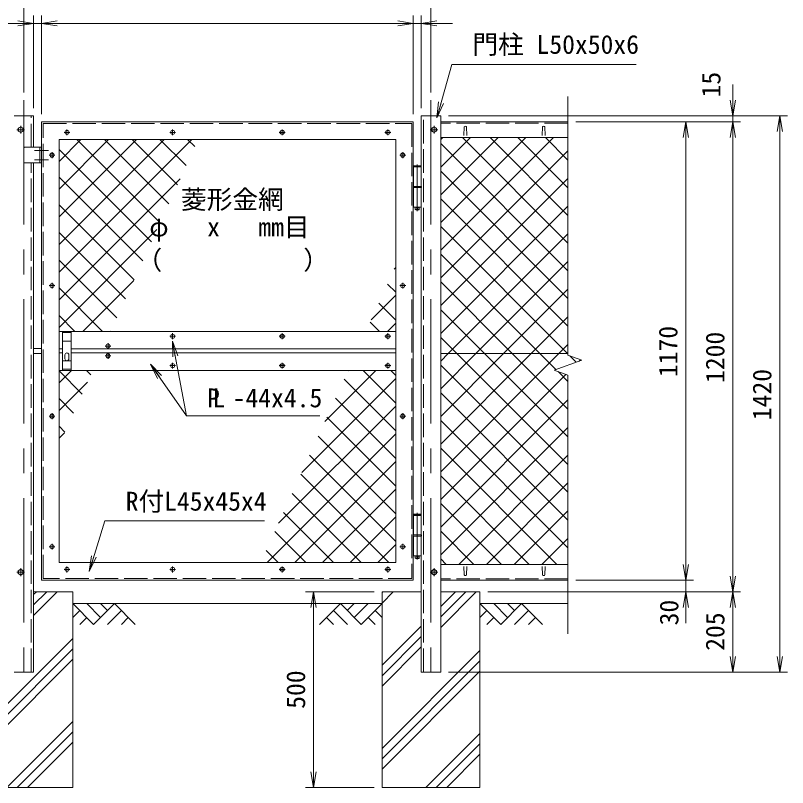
# Model space of a CAD drawing. Units: millimetres at full size. Extents: x -4200 to 4200, y -2970 to 2970.
# Drawn here: x -2648 to -676, y -1039 to 933 of the extents above; entities that cross this region are included whole.
import ezdxf
from ezdxf.enums import TextEntityAlignment as Align

# ---------------------------------------------------------------- set-up
doc = ezdxf.new("R2010")
doc.units = ezdxf.units.MM
doc.header["$LTSCALE"] = 10
doc.linetypes.add('DASHED', pattern=[7.5, 6, -1.5])
doc.linetypes.add('USER1', pattern=[50.8, 31.75, -6.35, 6.35, -6.35])
for name, color, linetype, lineweight in [('0-1_D-STR1', 1, 'Continuous', 18), ('0-2_D-BMK', 2, 'USER1', 13), ('0-3_D-STR3', 3, 'Continuous', 13), ('0-4_D-STR4', 7, 'Continuous', 18), ('0-5_D-STR-DIM', 7, 'Continuous', 13), ('0-6_D-DCR-HCH', 7, 'Continuous', 13), ('0-7_D-BGD', 7, 'Continuous', 18), ('0-8_0', 7, 'Continuous', 18), ('0-9_D-STR-TXT', 7, 'Continuous', 13), ('0-A_D-STR2', 7, 'Continuous', 13)]:
    doc.layers.add(name, color=color, linetype=linetype, lineweight=lineweight)
doc.styles.add('ＭＳ ゴシック', font='')
doc.styles.get('ＭＳ ゴシック').set_extended_font_data('MS Gothic')

# ---------------------------------------------------------------- blocks, each defined once
blk = doc.blocks.new('_Open')
at = {"layer": '0-8_0'}
blk.add_line((-10, 1.667), (0, 0), dxfattribs=at)
blk.add_lwpolyline([(-10, -1.667), (0, 0), (-10, 0)], dxfattribs=at)

msp = doc.modelspace()

# ---------------------------------------------------------------- linework, layer by layer
at = {"layer": '0-1_D-STR1'}
for p, q in [((-2601.55, 676.37), (-2651.55, 676.37)), ((-2601.55, 596.37), (-2601.55, 676.37)), ((-1236.55, 661.37), (-1561.55, 661.37)), ((-1501.55, 648.24), (-1502.3, 626.74)), ((-1495.55, 648.24), (-1494.8, 626.74)), ((-1301.55, 648.24), (-1302.3, 626.74)), ((-1295.55, 648.24), (-1294.8, 626.74)), ((-2536.55, 616.37), (-1676.55, 616.37)), ((-2536.55, -463.63), (-2536.55, 616.37)), ((-1676.55, 616.37), (-1676.55, -463.63)), ((-1561.55, 621.37), (-1236.55, 621.37)), ((-2601.55, -743.63), (-2601.55, 556.37)), ((-1676.55, 126.37), (-2536.55, 126.37)), ((-2527.54, 81.37), (-2536.55, 81.37)), ((-1676.55, 81.37), (-2505.54, 81.37)), ((-2527.54, 71.37), (-2536.55, 71.37)), ((-1676.55, 71.37), (-2505.54, 71.37)), ((-1676.55, 26.37), (-2536.55, 26.37)), ((-1676.55, -463.63), (-2536.55, -463.63)), ((-2536.55, -463.63), (-1676.55, -463.63)), ((-1561.55, -468.63), (-1236.55, -468.63)), ((-1501.55, -495.5), (-1502.3, -474)), ((-1495.55, -495.5), (-1494.8, -474)), ((-1301.55, -495.5), (-1302.3, -474)), ((-1295.55, -495.5), (-1294.8, -474)), ((-1236.55, -508.63), (-1561.55, -508.63)), ((-2651.55, -743.63), (-2601.55, -743.63))]:
    msp.add_line(p, q, dxfattribs=at)
at = {"layer": '0-1_D-STR1', "linetype": 'DASHED'}
for p, q in [((-2607.55, 596.37), (-2607.55, 676.37)), ((-1605.55, -743.63), (-1605.55, 676.37)), ((-2577.55, -504.63), (-2577.55, 657.37)), ((-1236.55, 658.37), (-1561.55, 658.37)), ((-2607.55, -743.63), (-2607.55, 556.37)), ((-1635.55, -504.63), (-2577.55, -504.63)), ((-1236.55, -505.63), (-1561.55, -505.63))]:
    msp.add_line(p, q, dxfattribs=at)
at = {"layer": '0-1_D-STR1'}
for points in [[(-1561.55, -743.63), (-1611.55, -743.63), (-1611.55, 676.37), (-1561.55, 676.37)], [(-1631.55, 661.37), (-1631.55, -508.63), (-2581.55, -508.63), (-2581.55, 661.37)]]:
    msp.add_lwpolyline(points, close=True, dxfattribs=at)
at = {"layer": '0-1_D-STR1', "linetype": 'DASHED'}
msp.add_lwpolyline([(-2577.55, 657.37), (-1635.55, 657.37), (-1635.55, -504.63)], dxfattribs=at)
at = {"layer": '0-1_D-STR1'}
for centre, start, end in [((-1498.55, 646.99), 22.61986, 157.38014), ((-1298.55, 646.99), 22.61986, 157.38014), ((-1498.55, -494.25), 202.61986, 337.38014), ((-1298.55, -494.25), 202.61986, 337.38014)]:
    msp.add_arc(centre, 3.25, start, end, dxfattribs=at)
at = {"layer": '0-2_D-BMK'}
for p, q in [((-2626.55, 716.37), (-2626.55, -783.63)), ((-1586.55, 716.37), (-1586.55, -783.63)), ((-2634.55, 651.37), (-2634.55, 631.37)), ((-1578.55, 651.37), (-1578.55, 631.37)), ((-2624.55, 641.37), (-2644.55, 641.37)), ((-2509.11, 634.37), (-2523.99, 634.37)), ((-2516.55, 641.81), (-2516.55, 626.93)), ((-2239.11, 634.37), (-2253.99, 634.37)), ((-2246.55, 641.81), (-2246.55, 626.93)), ((-1959.11, 634.37), (-1973.99, 634.37)), ((-1966.55, 641.81), (-1966.55, 626.93)), ((-1689.11, 634.37), (-1703.99, 634.37)), ((-1696.55, 641.81), (-1696.55, 626.93)), ((-1568.55, 641.37), (-1588.55, 641.37)), ((-2599.15, 588.37), (-2563.95, 588.37)), ((-2547.11, 576.37), (-2561.99, 576.37)), ((-2554.55, 583.81), (-2554.55, 568.93)), ((-1651.11, 576.37), (-1665.99, 576.37)), ((-1658.55, 583.81), (-1658.55, 568.93)), ((-2599.15, 564.37), (-2563.95, 564.37)), ((-1621.55, 552.77), (-1621.55, 433.61)), ((-2547.11, 243.07), (-2561.99, 243.07)), ((-2554.55, 250.51), (-2554.55, 235.63)), ((-1651.11, 243.07), (-1665.99, 243.07)), ((-1658.55, 250.51), (-1658.55, 235.63)), ((-2246.55, 121.31), (-2246.55, 106.43)), ((-1966.55, 121.31), (-1966.55, 106.43)), ((-1696.55, 121.31), (-1696.55, 106.43)), ((-2239.11, 113.87), (-2253.99, 113.87)), ((-1959.11, 113.87), (-1973.99, 113.87)), ((-1689.11, 113.87), (-1703.99, 113.87)), ((-2404.11, 88.87), (-2418.99, 88.87)), ((-2411.55, 96.31), (-2411.55, 81.43)), ((-2404.11, 63.87), (-2418.99, 63.87)), ((-2411.55, 71.31), (-2411.55, 56.43)), ((-2246.55, 46.31), (-2246.55, 31.43)), ((-1966.55, 46.31), (-1966.55, 31.43)), ((-1696.55, 46.31), (-1696.55, 31.43)), ((-2239.11, 38.87), (-2253.99, 38.87)), ((-1959.11, 38.87), (-1973.99, 38.87)), ((-1689.11, 38.87), (-1703.99, 38.87)), ((-2547.11, -90.33), (-2561.99, -90.33)), ((-2554.55, -82.89), (-2554.55, -97.77)), ((-1651.11, -90.33), (-1665.99, -90.33)), ((-1658.55, -82.89), (-1658.55, -97.77)), ((-1621.55, -337.23), (-1621.55, -456.39)), ((-2547.11, -423.63), (-2561.99, -423.63)), ((-2554.55, -416.19), (-2554.55, -431.07)), ((-1651.11, -423.63), (-1665.99, -423.63)), ((-1658.55, -416.19), (-1658.55, -431.07)), ((-2624.55, -488.63), (-2644.55, -488.63)), ((-2634.55, -478.63), (-2634.55, -498.63)), ((-2509.11, -481.63), (-2523.99, -481.63)), ((-2516.55, -474.19), (-2516.55, -489.07)), ((-2239.11, -481.63), (-2253.99, -481.63)), ((-2246.55, -474.19), (-2246.55, -489.07)), ((-1959.11, -481.63), (-1973.99, -481.63)), ((-1966.55, -474.19), (-1966.55, -489.07)), ((-1689.11, -481.63), (-1703.99, -481.63)), ((-1696.55, -474.19), (-1696.55, -489.07)), ((-1568.55, -488.63), (-1588.55, -488.63)), ((-1578.55, -478.63), (-1578.55, -498.63))]:
    msp.add_line(p, q, dxfattribs=at)
at = {"layer": '0-3_D-STR3'}
for p, q in [((-2626.55, 594.37), (-2626.55, 558.37)), ((-2581.55, 596.37), (-2624.55, 596.37)), ((-2581.55, 596.37), (-2581.55, 556.37)), ((-2581.55, 556.37), (-2624.55, 556.37)), ((-1611.85, 546.37), (-1631.25, 546.37)), ((-1631.25, 546.37), (-1631.25, 496.37)), ((-1631.05, 548.37), (-1630.05, 549.37)), ((-1631.05, 548.37), (-1631.05, 546.37)), ((-1631.05, 548.37), (-1612.05, 548.37)), ((-1613.05, 549.37), (-1630.05, 549.37)), ((-1613.05, 549.37), (-1612.05, 548.37)), ((-1612.05, 548.37), (-1612.05, 546.37)), ((-1611.85, 546.37), (-1611.85, 496.37)), ((-1611.05, 496.37), (-1632.05, 496.37)), ((-1632.05, 496.37), (-1632.05, 493.37)), ((-1611.05, 493.37), (-1632.05, 493.37)), ((-1631.25, 493.37), (-1631.25, 443.37)), ((-1611.85, 493.37), (-1611.85, 443.37)), ((-1611.05, 496.37), (-1611.05, 493.37)), ((-1611.85, 443.37), (-1631.25, 443.37)), ((-1626.55, 443.37), (-1626.55, 437.37)), ((-1625.55, 436.37), (-1626.55, 437.37)), ((-1617.55, 436.37), (-1625.55, 436.37)), ((-1616.55, 443.37), (-1616.55, 437.37)), ((-2527.55, 126.37), (-2527.55, 26.37)), ((-2505.55, 126.37), (-2505.55, 26.37)), ((-2601.55, 82.87), (-2581.55, 82.87)), ((-2601.55, 69.87), (-2581.55, 69.87)), ((-2521.55, 56.37), (-2521.55, 66.37)), ((-2511.55, 56.37), (-2511.55, 66.37)), ((-1236.55, 69.62), (-1561.55, 69.62)), ((-1611.85, -343.63), (-1631.25, -343.63)), ((-1631.25, -343.63), (-1631.25, -393.63)), ((-1631.05, -341.63), (-1630.05, -340.63)), ((-1631.05, -341.63), (-1631.05, -343.63)), ((-1631.05, -341.63), (-1612.05, -341.63)), ((-1613.05, -340.63), (-1630.05, -340.63)), ((-1613.05, -340.63), (-1612.05, -341.63)), ((-1612.05, -341.63), (-1612.05, -343.63)), ((-1611.85, -343.63), (-1611.85, -393.63)), ((-1611.05, -393.63), (-1632.05, -393.63)), ((-1632.05, -393.63), (-1632.05, -396.63)), ((-1611.05, -393.63), (-1611.05, -396.63)), ((-1611.05, -396.63), (-1632.05, -396.63)), ((-1631.25, -396.63), (-1631.25, -446.63)), ((-1611.85, -396.63), (-1611.85, -446.63)), ((-1611.85, -446.63), (-1631.25, -446.63)), ((-1626.55, -446.63), (-1626.55, -452.63)), ((-1625.55, -453.63), (-1626.55, -452.63)), ((-1617.55, -453.63), (-1625.55, -453.63)), ((-1616.55, -446.63), (-1616.55, -452.63))]:
    msp.add_line(p, q, dxfattribs=at)
at = {"layer": '0-3_D-STR3', "linetype": 'DASHED'}
for p, q in [((-2585.55, 596.37), (-2585.55, 556.37)), ((-2505.55, 123.37), (-2527.55, 123.37)), ((-2505.55, 101.37), (-2527.55, 101.37)), ((-2527.55, 51.37), (-2505.55, 51.37)), ((-2505.55, 29.37), (-2527.55, 29.37))]:
    msp.add_line(p, q, dxfattribs=at)
at = {"layer": '0-3_D-STR3'}
for points in [[(-2628.05, 645.12), (-2634.55, 648.87), (-2641.05, 645.12), (-2641.05, 637.61), (-2634.55, 633.86), (-2628.05, 637.61)], [(-1572.05, 645.12), (-1578.55, 648.87), (-1585.05, 645.12), (-1585.05, 637.61), (-1578.55, 633.86), (-1572.05, 637.61)], [(-2628.05, -484.88), (-2634.55, -481.13), (-2641.05, -484.88), (-2641.05, -492.39), (-2634.55, -496.14), (-2628.05, -492.39)], [(-1572.05, -484.88), (-1578.55, -481.13), (-1585.05, -484.88), (-1585.05, -492.39), (-1578.55, -496.14), (-1572.05, -492.39)]]:
    msp.add_lwpolyline(points, close=True, dxfattribs=at)
for points in [[(-1617.55, 436.37), (-1616.55, 437.37), (-1626.55, 437.37)], [(-1617.55, -453.63), (-1616.55, -452.63), (-1626.55, -452.63)]]:
    msp.add_lwpolyline(points, dxfattribs=at)
for centre, radius in [((-2634.55, 641.37), 6.25), ((-2516.55, 634.37), 5.25), ((-2246.55, 634.37), 5.25), ((-1966.55, 634.37), 5.25), ((-1696.55, 634.37), 5.25), ((-1578.55, 641.37), 6.25), ((-2554.55, 576.37), 5.25), ((-1658.55, 576.37), 5.25), ((-1621.55, 441.37), 2), ((-2554.55, 243.07), 5.25), ((-1658.55, 243.07), 5.25), ((-2246.55, 113.87), 5.25), ((-1966.55, 113.87), 5.25), ((-1696.55, 113.87), 5.25), ((-2411.55, 88.87), 5.25), ((-2411.55, 63.87), 5.25), ((-2246.55, 38.87), 5.25), ((-1966.55, 38.87), 5.25), ((-1696.55, 38.87), 5.25), ((-2554.55, -90.33), 5.25), ((-1658.55, -90.33), 5.25), ((-2554.55, -423.63), 5.25), ((-1658.55, -423.63), 5.25), ((-1621.55, -448.63), 2), ((-2634.55, -488.63), 6.25), ((-2516.55, -481.63), 5.25), ((-2246.55, -481.63), 5.25), ((-1966.55, -481.63), 5.25), ((-1696.55, -481.63), 5.25), ((-1578.55, -488.63), 6.25)]:
    msp.add_circle(centre, radius, dxfattribs=at)
for centre, radius, start, end in [((-2624.55, 594.37), 2, 90, 180), ((-2624.55, 558.37), 2, 180, 270), ((-2516.55, 66.37), 5, 0.00035, 180.00001), ((-2516.55, 56.37), 5, 180.00002, 0.00001)]:
    msp.add_arc(centre, radius, start, end, dxfattribs=at)
at = {"layer": '0-4_D-STR4'}
for p, q in [((-2601.55, -538.63), (-2501.55, -538.63)), ((-2501.55, -538.63), (-2501.55, -1038.63)), ((-1711.55, -538.63), (-1711.55, -1038.63)), ((-1711.55, -538.63), (-1611.55, -538.63)), ((-1561.55, -538.63), (-1461.55, -538.63)), ((-1461.55, -538.63), (-1461.55, -1038.63)), ((-2751.55, -1038.63), (-2501.55, -1038.63)), ((-1711.55, -1038.63), (-1461.55, -1038.63))]:
    msp.add_line(p, q, dxfattribs=at)
at = {"layer": '0-5_D-STR-DIM'}
for p, q in [((-2626.55, 736.37), (-2626.55, 1052.86)), ((-1586.55, 736.37), (-1586.55, 1052.86)), ((-2601.55, 696.37), (-2601.55, 932.86)), ((-2581.55, 681.37), (-2581.55, 932.86)), ((-2581.55, 681.37), (-2581.55, 932.86)), ((-1631.55, 681.37), (-1631.55, 932.86)), ((-1631.55, 681.37), (-1631.55, 932.86)), ((-1611.55, 696.37), (-1611.55, 932.86)), ((-2641.55, 912.86), (-2681.55, 912.86)), ((-2581.55, 912.86), (-2601.55, 912.86)), ((-1631.55, 912.86), (-2581.55, 912.86)), ((-2541.55, 912.86), (-2501.55, 912.86)), ((-1671.55, 912.86), (-1711.55, 912.86)), ((-1611.55, 912.86), (-1631.55, 912.86)), ((-1571.55, 912.86), (-1531.55, 912.86)), ((-815.5, 716.37), (-815.5, 756.37)), ((-1236.55, 725.82), (-1236.55, 65.59)), ((-1541.55, 676.37), (-795.5, 676.37)), ((-1541.55, 676.37), (-675.5, 676.37)), ((-815.5, 661.37), (-815.5, 676.37)), ((-695.5, -743.63), (-695.5, 676.37)), ((-1216.55, 661.37), (-915.5, 661.37)), ((-1216.55, 661.37), (-795.5, 661.37)), ((-1216.55, 661.37), (-795.5, 661.37)), ((-935.5, 661.37), (-935.5, -508.63)), ((-815.5, 661.37), (-815.5, -538.63)), ((-815.5, 621.37), (-815.5, 581.37)), ((-1201.31, 52.77), (-1236.55, 65.59)), ((-1271.78, 27.12), (-1201.31, 52.77)), ((-1236.55, 14.29), (-1271.78, 27.12)), ((-1236.55, 14.29), (-1236.55, -645.94)), ((-935.5, -468.63), (-935.5, -428.63)), ((-1216.55, -508.63), (-915.5, -508.63)), ((-1216.55, -508.63), (-915.5, -508.63)), ((-935.5, -508.63), (-935.5, -538.63)), ((-1731.55, -538.63), (-1906.76, -538.63)), ((-1886.76, -538.63), (-1886.76, -1038.63)), ((-1441.55, -538.63), (-795.5, -538.63)), ((-1441.55, -538.63), (-915.5, -538.63)), ((-1441.55, -538.63), (-795.5, -538.63)), ((-815.5, -538.63), (-815.5, -743.63)), ((-935.5, -578.63), (-935.5, -618.63)), ((-1541.55, -743.63), (-795.5, -743.63)), ((-1541.55, -743.63), (-675.5, -743.63)), ((-1731.55, -1038.63), (-1906.76, -1038.63))]:
    msp.add_line(p, q, dxfattribs=at)
at = {"layer": '0-6_D-DCR-HCH'}
for p, q in [((-2601.55, -598.88), (-2541.3, -538.63)), ((-2601.55, -572.36), (-2567.81, -538.63)), ((-2601.55, -545.85), (-2594.33, -538.63)), ((-1711.55, -567.41), (-1682.77, -538.63)), ((-1711.55, -540.89), (-1709.29, -538.63)), ((-1561.55, -629.54), (-1470.64, -538.63)), ((-1561.55, -603.02), (-1497.15, -538.63)), ((-1561.55, -576.51), (-1523.67, -538.63)), ((-2448.33, -621.84), (-2501.55, -568.63)), ((-2430.6, -604.11), (-2466.07, -568.63)), ((-2395.12, -568.63), (-2448.33, -621.84)), ((-2412.77, -586.46), (-2430.6, -568.63)), ((-2395.12, -568.63), (-2341.91, -621.84)), ((-1817.97, -568.63), (-1871.18, -621.84)), ((-1817.97, -568.63), (-1764.76, -621.84)), ((-1800.23, -586.37), (-1782.5, -568.63)), ((-1782.5, -604.11), (-1747.02, -568.63)), ((-1764.76, -621.84), (-1711.55, -568.63)), ((-1408.33, -621.84), (-1461.55, -568.63)), ((-1390.6, -604.11), (-1426.07, -568.63)), ((-1355.12, -568.63), (-1408.33, -621.84)), ((-1372.77, -586.46), (-1390.6, -568.63)), ((-1355.12, -568.63), (-1301.91, -621.84)), ((-2483.81, -586.37), (-2501.55, -604.03)), ((-2377.38, -586.37), (-2413.02, -621.84)), ((-1835.71, -586.37), (-1800.07, -621.84)), ((-1729.28, -586.37), (-1711.55, -604.03)), ((-1443.81, -586.37), (-1461.55, -604.03)), ((-1337.38, -586.37), (-1373.02, -621.84)), ((-2466.07, -604.11), (-2483.89, -621.84)), ((-2359.65, -604.11), (-2377.47, -621.84)), ((-1853.44, -604.11), (-1835.63, -621.84)), ((-1747.02, -604.11), (-1729.2, -621.84)), ((-1426.07, -604.11), (-1443.89, -621.84)), ((-1319.65, -604.11), (-1337.47, -621.84)), ((-1711.55, -726.51), (-1611.55, -626.51)), ((-2751.55, -907.98), (-2501.55, -657.98)), ((-1711.55, -753.02), (-1611.55, -653.02)), ((-2751.55, -934.5), (-2501.55, -684.5)), ((-1711.55, -779.54), (-1611.55, -679.54)), ((-1711.55, -938.64), (-1461.55, -688.64)), ((-2751.55, -961.01), (-2501.55, -711.01)), ((-1711.55, -965.16), (-1461.55, -715.16)), ((-1711.55, -991.67), (-1461.55, -741.67)), ((-2670.07, -1038.63), (-2501.55, -870.11)), ((-2643.55, -1038.63), (-2501.55, -896.63)), ((-1599.41, -1038.63), (-1461.55, -900.77)), ((-2617.03, -1038.63), (-2501.55, -923.14)), ((-1572.89, -1038.63), (-1461.55, -927.29)), ((-1546.37, -1038.63), (-1461.55, -953.8))]:
    msp.add_line(p, q, dxfattribs=at)
at = {"layer": '0-7_D-BGD'}
for p, q in [((-2501.55, -568.63), (-1711.55, -568.63)), ((-1461.55, -568.63), (-1236.55, -568.63))]:
    msp.add_line(p, q, dxfattribs=at)
at = {"layer": '0-9_D-STR-TXT'}
msp.add_line((-2211.02, -89.04), (-2246.66, 99.71), dxfattribs=at)
for points in [[(-1061.91, 808.02), (-1532.88, 808.02), (-1570.97, 673.75)], [(-1870, -89.04), (-2211.02, -89.04), (-2301.81, 41.25)], [(-2011.42, -357.51), (-2419.45, -357.51), (-2459.08, -485.01)]]:
    msp.add_lwpolyline(points, dxfattribs=at)
at = {"layer": '0-A_D-STR2'}
for p, q in [((-2536.55, 560.45), (-2480.62, 616.37)), ((-2536.55, 489.73), (-2409.91, 616.37)), ((-2536.55, 419.02), (-2339.2, 616.37)), ((-2536.55, 348.31), (-2268.49, 616.37)), ((-2536.55, 277.6), (-2197.78, 616.37)), ((-2278.52, 403.72), (-2491.17, 616.37)), ((-2256.41, 452.32), (-2420.46, 616.37)), ((-2234.29, 500.91), (-2349.75, 616.37)), ((-2212.18, 549.51), (-2279.04, 616.37)), ((-2190.06, 598.11), (-2208.32, 616.37)), ((-1561.55, 616.21), (-1556.39, 621.37)), ((-1561.55, 545.5), (-1485.67, 621.37)), ((-1561.55, 474.79), (-1414.96, 621.37)), ((-1561.55, 404.07), (-1344.25, 621.37)), ((-1561.55, 333.36), (-1273.54, 621.37)), ((-1236.55, 351.7), (-1506.22, 621.37)), ((-1236.55, 422.41), (-1435.51, 621.37)), ((-1236.55, 493.12), (-1364.8, 621.37)), ((-1236.55, 563.83), (-1294.09, 621.37)), ((-1236.55, 280.98), (-1561.55, 605.98)), ((-2300.63, 355.12), (-2536.55, 591.04)), ((-1561.55, 262.65), (-1236.55, 587.65)), ((-1236.55, 210.27), (-1561.55, 535.27)), ((-2322.75, 306.53), (-2536.55, 520.32)), ((-2536.55, 206.89), (-2227.42, 516.02)), ((-1561.55, 191.94), (-1236.55, 516.94)), ((-1236.55, 139.56), (-1561.55, 464.56)), ((-2344.86, 257.93), (-2536.55, 449.61)), ((-1561.55, 121.23), (-1236.55, 446.23)), ((-2536.55, 136.18), (-2286.46, 386.27)), ((-2366.98, 209.33), (-2536.55, 378.9)), ((-1542.45, 69.62), (-1236.55, 375.52)), ((-2389.09, 160.74), (-2536.55, 308.19)), ((-1471.74, 69.62), (-1236.55, 304.81)), ((-1680.49, 285.13), (-1676.55, 289.07)), ((-2475.65, 126.37), (-2345.51, 256.51)), ((-2425.43, 126.37), (-2536.55, 237.48)), ((-1676.55, 226.01), (-1697.75, 247.21)), ((-1378.73, 69.62), (-1561.55, 252.43)), ((-1739.54, 155.37), (-1676.55, 218.36)), ((-1401.03, 69.62), (-1236.55, 234.1)), ((-1676.55, 155.3), (-1719.86, 198.61)), ((-1449.44, 69.62), (-1561.55, 181.72)), ((-2496.14, 126.37), (-2536.55, 166.77)), ((-1330.32, 69.62), (-1236.55, 163.39)), ((-1718.32, 126.37), (-1741.97, 150.02)), ((-1697.83, 126.37), (-1676.55, 147.65)), ((-2404.94, 126.37), (-2404.55, 126.75)), ((-1520.15, 69.62), (-1561.55, 111.01)), ((-1259.61, 69.62), (-1236.55, 92.68)), ((-1561.55, 50.52), (-1542.45, 69.62)), ((-1561.55, -20.19), (-1471.74, 69.62)), ((-1561.55, -90.9), (-1401.03, 69.62)), ((-1561.55, -161.61), (-1330.32, 69.62)), ((-1561.55, -232.32), (-1259.61, 69.62)), ((-1236.55, -213.99), (-1520.15, 69.62)), ((-1236.55, -143.28), (-1449.44, 69.62)), ((-1236.55, -72.57), (-1378.73, 69.62)), ((-1215.35, 47.66), (-1231.42, 63.73)), ((-1236.55, -284.7), (-1561.55, 40.3)), ((-1208.29, 50.23), (-1204.56, 53.95)), ((-2536.55, -5.24), (-2504.94, 26.37)), ((-2477.54, -33.65), (-2536.55, 25.35)), ((-2455.43, 14.95), (-2466.85, 26.37)), ((-1857.63, -104.14), (-1727.12, 26.37)), ((-1798.58, 25.62), (-1797.83, 26.37)), ((-1676.55, -56.83), (-1759.75, 26.37)), ((-1676.55, 13.88), (-1689.04, 26.37)), ((-1236.55, -1.86), (-1261.93, 23.53)), ((-1916.68, -233.9), (-1676.55, 6.23)), ((-1676.55, -127.54), (-1808.32, 4.23)), ((-1561.55, -303.03), (-1242.18, 16.34)), ((-2536.55, -75.95), (-2463.6, -3)), ((-1236.55, -355.41), (-1561.55, -30.41)), ((-2499.66, -82.25), (-2536.55, -45.36)), ((-1676.55, -198.25), (-1830.43, -44.37)), ((-1561.55, -373.74), (-1236.55, -48.74)), ((-1975.72, -363.65), (-1676.55, -64.48)), ((-1676.55, -268.96), (-1852.54, -92.97)), ((-2521.77, -130.84), (-2536.55, -116.07)), ((-1236.55, -426.12), (-1561.55, -101.12)), ((-2536.55, -146.66), (-2522.64, -132.76)), ((-2004.99, -463.63), (-1676.55, -135.19)), ((-1561.55, -444.45), (-1236.55, -119.45)), ((-1676.55, -339.68), (-1874.66, -141.56)), ((-1264.75, -468.63), (-1561.55, -171.83)), ((-1676.55, -410.39), (-1896.77, -190.16)), ((-1515.01, -468.63), (-1236.55, -190.16)), ((-1934.28, -463.63), (-1676.55, -205.9)), ((-1694.01, -463.63), (-1918.89, -238.76)), ((-1335.46, -468.63), (-1561.55, -242.54)), ((-1444.3, -468.63), (-1236.55, -260.87)), ((-1764.72, -463.63), (-1941, -287.35)), ((-1863.57, -463.63), (-1676.55, -276.61)), ((-1406.17, -468.63), (-1561.55, -313.25)), ((-1373.59, -468.63), (-1236.55, -331.59)), ((-1835.43, -463.63), (-1963.11, -335.95)), ((-1792.86, -463.63), (-1676.55, -347.32)), ((-1906.14, -463.63), (-1985.23, -384.55)), ((-1476.88, -468.63), (-1561.55, -383.96)), ((-1302.88, -468.63), (-1236.55, -402.3)), ((-1976.85, -463.63), (-2007.34, -433.14)), ((-1722.15, -463.63), (-1676.55, -418.03)), ((-1547.59, -468.63), (-1561.55, -454.68))]:
    msp.add_line(p, q, dxfattribs=at)
for points in [[(-1236.55, 68.85), (-1237.31, 69.62), (-1561.55, 393.85)], [(-1267.19, 28.79), (-1308.02, 69.62), (-1561.55, 323.14)]]:
    msp.add_lwpolyline(points, dxfattribs=at)

# ---------------------------------------------------------------- block references
at = {"layer": '0-5_D-STR-DIM', "xscale": 4, "yscale": 4}
for p in [(-2601.55, 912.86), (-1631.55, 912.86), (-1631.55, 912.86)]:
    msp.add_blockref('_Open', p, dxfattribs=at)
for p, rotation in [((-2581.55, 912.86), 180), ((-2581.55, 912.86), 180), ((-1611.55, 912.86), 180), ((-815.5, 676.37), 270), ((-695.5, 676.37), 90), ((-935.5, 661.37), 90), ((-815.5, 661.37), 90), ((-815.5, 661.37), 90), ((-935.5, -508.63), 270), ((-935.5, -508.63), 270), ((-815.5, -538.63), 270), ((-1886.76, -538.63), 90), ((-935.5, -538.63), 90), ((-815.5, -538.63), 90), ((-815.5, -743.63), 270), ((-695.5, -743.63), 270), ((-1886.76, -1038.63), 270)]:
    msp.add_blockref('_Open', p, dxfattribs=dict(at, rotation=rotation))
at = {"layer": '0-9_D-STR-TXT', "xscale": 4, "yscale": 4}
for p, rotation in [((-1571.51, 671.82), 254.16392), ((-2247.03, 101.67), 100.69123), ((-2302.95, 42.89), 124.86903), ((-2459.67, -486.92), 252.73639)]:
    msp.add_blockref('_Open', p, dxfattribs=dict(at, rotation=rotation))

# ---------------------------------------------------------------- texts
at = {"layer": '0-5_D-STR-DIM', "style": 'ＭＳ ゴシック'}
for s, p in [('15', (-832.44, 723.66)), ('1170', (-942.25, 9.45)), ('1200', (-822.25, -5.55)), ('1420', (-702.25, -100.55)), ('30', (-939.85, -624.53)), ('205', (-822.25, -689.5)), ('500', (-1893.51, -837.52))]:
    msp.add_text(s, height=48.09, rotation=90, dxfattribs=at).set_placement(p, align=Align.BOTTOM_LEFT)
at = {"layer": '0-9_D-STR-TXT', "style": 'ＭＳ ゴシック'}
for s, p in [('門柱 L50x50x6', (-1480.69, 820.6)), ('菱形金網', (-2225, 424.81)), ('φ   x   mm目', (-2306.21, 354.38)), ('（\u3000\u3000   \u3000\u3000）', (-2338.7, 269.91)), ('P -44x4.5', (-2158.58, -82.04)), ('L', (-2144.73, -82.04)), ('R付L45x45x4', (-2366.5, -345.93))]:
    msp.add_text(s, height=48.09, dxfattribs=at).set_placement(p, align=Align.BOTTOM_LEFT)

doc.saveas('drawing.dxf')
